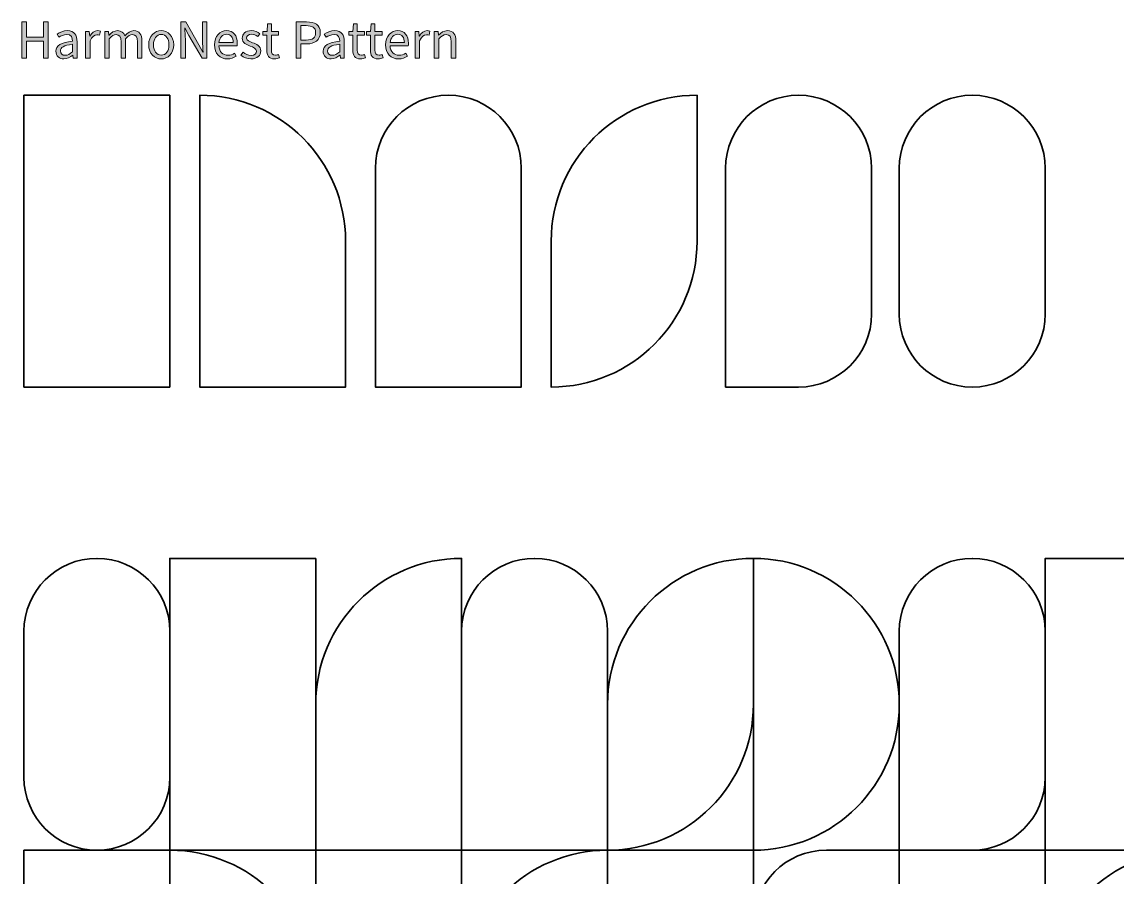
# Model space of a CAD drawing. Header units: millimetres. Extents: x 871 to 1039, y -658 to -397.
# Drawn here: x 871.3 to 955, y -462.2 to -396.9 of the extents above; entities that cross this region are included whole.
import ezdxf

# ---------------------------------------------------------------- set-up
doc = ezdxf.new("R2010")
doc.units = ezdxf.units.MM
doc.header["$MEASUREMENT"] = 0
doc.layers.add('Layer 1', color=7, linetype='Continuous')

# ---------------------------------------------------------------- blocks, each defined once
blk = doc.blocks.new('block 8')
at = {"layer": 'Layer 1', "true_color": 0xffffff}
h = blk.add_hatch(color=7, dxfattribs=at)
h.dxf.hatch_style = 2
h.paths.add_polyline_path([(871.325, -396.925), (871.679, -396.925), (871.679, -398.088), (872.97, -398.088), (872.97, -396.925), (873.323, -396.925), (873.323, -399.702), (872.97, -399.702), (872.97, -398.396), (871.679, -398.396), (871.679, -399.702), (871.325, -399.702)])
h = blk.add_hatch(color=7, dxfattribs=at)
h.dxf.hatch_style = 2
edge = h.paths.add_edge_path()
edge.add_spline(control_points=[(883.475, -396.925), (883.475, -396.925), (883.84, -396.925), (883.84, -396.925), (883.84, -396.925), (884.845, -398.671), (884.845, -398.671), (884.845, -398.671), (885.145, -399.246), (885.145, -399.246), (885.145, -399.246), (885.161, -399.246), (885.161, -399.246), (885.144, -398.965), (885.116, -398.652), (885.116, -398.362), (885.116, -398.362), (885.116, -396.925), (885.116, -396.925), (885.116, -396.925), (885.452, -396.925), (885.452, -396.925), (885.452, -396.925), (885.452, -399.702), (885.452, -399.702), (885.452, -399.702), (885.087, -399.702), (885.087, -399.702), (885.087, -399.702), (884.082, -397.954), (884.082, -397.954), (884.082, -397.954), (883.782, -397.381), (883.782, -397.381), (883.782, -397.381), (883.765, -397.381), (883.765, -397.381), (883.783, -397.662), (883.81, -397.958), (883.81, -398.249), (883.81, -398.249), (883.81, -399.702), (883.81, -399.702), (883.81, -399.702), (883.475, -399.702), (883.475, -399.702), (883.475, -399.702), (883.475, -396.925), (883.475, -396.925)], knot_values=[0, 0, 0, 0, 1, 1, 1, 2, 2, 2, 3, 3, 3, 4, 4, 4, 5, 5, 5, 6, 6, 6, 7, 7, 7, 8, 8, 8, 9, 9, 9, 10, 10, 10, 11, 11, 11, 12, 12, 12, 13, 13, 13, 14, 14, 14, 15, 15, 15, 16, 16, 16, 16], degree=3, periodic=1)
h = blk.add_hatch(color=7, dxfattribs=at)
h.dxf.hatch_style = 2
edge = h.paths.add_edge_path()
edge.add_spline(control_points=[(890.031, -399.066), (890.031, -399.066), (890.031, -397.929), (890.031, -397.929), (890.031, -397.929), (889.725, -397.929), (889.725, -397.929), (889.725, -397.929), (889.725, -397.665), (889.725, -397.665), (889.725, -397.665), (890.047, -397.645), (890.047, -397.645), (890.047, -397.645), (890.088, -397.068), (890.088, -397.068), (890.088, -397.068), (890.379, -397.068), (890.379, -397.068), (890.379, -397.068), (890.379, -397.645), (890.379, -397.645), (890.379, -397.645), (890.936, -397.645), (890.936, -397.645), (890.936, -397.645), (890.936, -397.929), (890.936, -397.929), (890.936, -397.929), (890.379, -397.929), (890.379, -397.929), (890.379, -397.929), (890.379, -399.072), (890.379, -399.072), (890.379, -399.323), (890.46, -399.469), (890.697, -399.469), (890.77, -399.469), (890.864, -399.441), (890.931, -399.414), (890.931, -399.414), (890.998, -399.676), (890.998, -399.676), (890.883, -399.715), (890.745, -399.752), (890.617, -399.752), (890.179, -399.752), (890.031, -399.475), (890.031, -399.066)], knot_values=[0, 0, 0, 0, 1, 1, 1, 2, 2, 2, 3, 3, 3, 4, 4, 4, 5, 5, 5, 6, 6, 6, 7, 7, 7, 8, 8, 8, 9, 9, 9, 10, 10, 10, 11, 11, 11, 12, 12, 12, 13, 13, 13, 14, 14, 14, 15, 15, 15, 16, 16, 16, 16], degree=3, periodic=1)
h = blk.add_hatch(color=7, dxfattribs=at)
h.dxf.hatch_style = 2
edge = h.paths.add_edge_path()
edge.add_spline(control_points=[(892.28, -396.925), (892.28, -396.925), (893.073, -396.925), (893.073, -396.925), (893.695, -396.925), (894.115, -397.134), (894.115, -397.742), (894.115, -398.327), (893.697, -398.6), (893.09, -398.6), (893.09, -398.6), (892.634, -398.6), (892.634, -398.6), (892.634, -398.6), (892.634, -399.702), (892.634, -399.702), (892.634, -399.702), (892.28, -399.702), (892.28, -399.702), (892.28, -399.702), (892.28, -396.925), (892.28, -396.925)], knot_values=[0, 0, 0, 0, 1, 1, 1, 2, 2, 2, 3, 3, 3, 4, 4, 4, 5, 5, 5, 6, 6, 6, 7, 7, 7, 7], degree=3, periodic=1)
edge = h.paths.add_edge_path()
edge.add_spline(control_points=[(893.046, -398.314), (893.531, -398.314), (893.763, -398.138), (893.763, -397.742), (893.763, -397.342), (893.517, -397.212), (893.029, -397.212), (893.029, -397.212), (892.634, -397.212), (892.634, -397.212), (892.634, -397.212), (892.634, -398.314), (892.634, -398.314), (892.634, -398.314), (893.046, -398.314), (893.046, -398.314)], knot_values=[0, 0, 0, 0, 1, 1, 1, 2, 2, 2, 3, 3, 3, 4, 4, 4, 5, 5, 5, 5], degree=3, periodic=1)
h = blk.add_hatch(color=7, dxfattribs=at)
h.dxf.hatch_style = 2
edge = h.paths.add_edge_path()
edge.add_spline(control_points=[(896.597, -399.066), (896.597, -399.066), (896.597, -397.929), (896.597, -397.929), (896.597, -397.929), (896.291, -397.929), (896.291, -397.929), (896.291, -397.929), (896.291, -397.665), (896.291, -397.665), (896.291, -397.665), (896.612, -397.645), (896.612, -397.645), (896.612, -397.645), (896.654, -397.068), (896.654, -397.068), (896.654, -397.068), (896.945, -397.068), (896.945, -397.068), (896.945, -397.068), (896.945, -397.645), (896.945, -397.645), (896.945, -397.645), (897.502, -397.645), (897.502, -397.645), (897.502, -397.645), (897.502, -397.929), (897.502, -397.929), (897.502, -397.929), (896.945, -397.929), (896.945, -397.929), (896.945, -397.929), (896.945, -399.072), (896.945, -399.072), (896.945, -399.323), (897.026, -399.469), (897.263, -399.469), (897.336, -399.469), (897.43, -399.441), (897.497, -399.414), (897.497, -399.414), (897.565, -399.676), (897.565, -399.676), (897.449, -399.715), (897.311, -399.752), (897.183, -399.752), (896.745, -399.752), (896.597, -399.475), (896.597, -399.066)], knot_values=[0, 0, 0, 0, 1, 1, 1, 2, 2, 2, 3, 3, 3, 4, 4, 4, 5, 5, 5, 6, 6, 6, 7, 7, 7, 8, 8, 8, 9, 9, 9, 10, 10, 10, 11, 11, 11, 12, 12, 12, 13, 13, 13, 14, 14, 14, 15, 15, 15, 16, 16, 16, 16], degree=3, periodic=1)
h = blk.add_hatch(color=7, dxfattribs=at)
h.dxf.hatch_style = 2
edge = h.paths.add_edge_path()
edge.add_spline(control_points=[(897.943, -399.066), (897.943, -399.066), (897.943, -397.929), (897.943, -397.929), (897.943, -397.929), (897.637, -397.929), (897.637, -397.929), (897.637, -397.929), (897.637, -397.665), (897.637, -397.665), (897.637, -397.665), (897.959, -397.645), (897.959, -397.645), (897.959, -397.645), (898.001, -397.068), (898.001, -397.068), (898.001, -397.068), (898.291, -397.068), (898.291, -397.068), (898.291, -397.068), (898.291, -397.645), (898.291, -397.645), (898.291, -397.645), (898.848, -397.645), (898.848, -397.645), (898.848, -397.645), (898.848, -397.929), (898.848, -397.929), (898.848, -397.929), (898.291, -397.929), (898.291, -397.929), (898.291, -397.929), (898.291, -399.072), (898.291, -399.072), (898.291, -399.323), (898.372, -399.469), (898.609, -399.469), (898.682, -399.469), (898.777, -399.441), (898.844, -399.414), (898.844, -399.414), (898.911, -399.676), (898.911, -399.676), (898.795, -399.715), (898.658, -399.752), (898.529, -399.752), (898.091, -399.752), (897.943, -399.475), (897.943, -399.066)], knot_values=[0, 0, 0, 0, 1, 1, 1, 2, 2, 2, 3, 3, 3, 4, 4, 4, 5, 5, 5, 6, 6, 6, 7, 7, 7, 8, 8, 8, 9, 9, 9, 10, 10, 10, 11, 11, 11, 12, 12, 12, 13, 13, 13, 14, 14, 14, 15, 15, 15, 16, 16, 16, 16], degree=3, periodic=1)
h = blk.add_hatch(color=7, dxfattribs=at)
h.dxf.hatch_style = 2
edge = h.paths.add_edge_path()
edge.add_spline(control_points=[(873.925, -399.168), (873.925, -398.72), (874.312, -398.496), (875.189, -398.4), (875.188, -398.136), (875.1, -397.881), (874.764, -397.881), (874.526, -397.881), (874.312, -397.994), (874.151, -398.101), (874.151, -398.101), (874.015, -397.863), (874.015, -397.863), (874.204, -397.739), (874.492, -397.594), (874.822, -397.594), (875.324, -397.594), (875.537, -397.928), (875.537, -398.44), (875.537, -398.44), (875.537, -399.702), (875.537, -399.702), (875.537, -399.702), (875.249, -399.702), (875.249, -399.702), (875.249, -399.702), (875.22, -399.456), (875.22, -399.456), (875.22, -399.456), (875.208, -399.456), (875.208, -399.456), (875.012, -399.619), (874.783, -399.752), (874.528, -399.752), (874.184, -399.752), (873.925, -399.539), (873.925, -399.168)], knot_values=[0, 0, 0, 0, 1, 1, 1, 2, 2, 2, 3, 3, 3, 4, 4, 4, 5, 5, 5, 6, 6, 6, 7, 7, 7, 8, 8, 8, 9, 9, 9, 10, 10, 10, 11, 11, 11, 12, 12, 12, 12], degree=3, periodic=1)
edge = h.paths.add_edge_path()
edge.add_spline(control_points=[(875.189, -399.2), (875.189, -399.2), (875.189, -398.629), (875.189, -398.629), (874.499, -398.712), (874.266, -398.88), (874.266, -399.143), (874.266, -399.377), (874.425, -399.472), (874.627, -399.472), (874.825, -399.472), (874.989, -399.375), (875.189, -399.2)], knot_values=[0, 0, 0, 0, 1, 1, 1, 2, 2, 2, 3, 3, 3, 4, 4, 4, 4], degree=3, periodic=1)
h = blk.add_hatch(color=7, dxfattribs=at)
h.dxf.hatch_style = 2
edge = h.paths.add_edge_path()
edge.add_spline(control_points=[(876.187, -397.645), (876.187, -397.645), (876.474, -397.645), (876.474, -397.645), (876.474, -397.645), (876.503, -398.019), (876.503, -398.019), (876.503, -398.019), (876.515, -398.019), (876.515, -398.019), (876.658, -397.759), (876.868, -397.594), (877.1, -397.594), (877.191, -397.594), (877.255, -397.606), (877.319, -397.637), (877.319, -397.637), (877.254, -397.942), (877.254, -397.942), (877.183, -397.92), (877.137, -397.908), (877.055, -397.908), (876.881, -397.908), (876.673, -398.033), (876.535, -398.381), (876.535, -398.381), (876.535, -399.702), (876.535, -399.702), (876.535, -399.702), (876.187, -399.702), (876.187, -399.702), (876.187, -399.702), (876.187, -397.645), (876.187, -397.645)], knot_values=[0, 0, 0, 0, 1, 1, 1, 2, 2, 2, 3, 3, 3, 4, 4, 4, 5, 5, 5, 6, 6, 6, 7, 7, 7, 8, 8, 8, 9, 9, 9, 10, 10, 10, 11, 11, 11, 11], degree=3, periodic=1)
h = blk.add_hatch(color=7, dxfattribs=at)
h.dxf.hatch_style = 2
edge = h.paths.add_edge_path()
edge.add_spline(control_points=[(877.655, -397.645), (877.655, -397.645), (877.943, -397.645), (877.943, -397.645), (877.943, -397.645), (877.972, -397.943), (877.972, -397.943), (877.972, -397.943), (877.984, -397.943), (877.984, -397.943), (878.164, -397.749), (878.379, -397.594), (878.624, -397.594), (878.938, -397.594), (879.107, -397.745), (879.191, -397.986), (879.405, -397.755), (879.62, -397.594), (879.87, -397.594), (880.293, -397.594), (880.496, -397.874), (880.496, -398.398), (880.496, -398.398), (880.496, -399.702), (880.496, -399.702), (880.496, -399.702), (880.147, -399.702), (880.147, -399.702), (880.147, -399.702), (880.147, -398.444), (880.147, -398.444), (880.147, -398.06), (880.027, -397.896), (879.765, -397.896), (879.606, -397.896), (879.44, -398.001), (879.249, -398.212), (879.249, -398.212), (879.249, -399.702), (879.249, -399.702), (879.249, -399.702), (878.901, -399.702), (878.901, -399.702), (878.901, -399.702), (878.901, -398.444), (878.901, -398.444), (878.901, -398.06), (878.78, -397.896), (878.519, -397.896), (878.365, -397.896), (878.193, -398.001), (878.003, -398.212), (878.003, -398.212), (878.003, -399.702), (878.003, -399.702), (878.003, -399.702), (877.655, -399.702), (877.655, -399.702), (877.655, -399.702), (877.655, -397.645), (877.655, -397.645)], knot_values=[0, 0, 0, 0, 1, 1, 1, 2, 2, 2, 3, 3, 3, 4, 4, 4, 5, 5, 5, 6, 6, 6, 7, 7, 7, 8, 8, 8, 9, 9, 9, 10, 10, 10, 11, 11, 11, 12, 12, 12, 13, 13, 13, 14, 14, 14, 15, 15, 15, 16, 16, 16, 17, 17, 17, 18, 18, 18, 19, 19, 19, 20, 20, 20, 20], degree=3, periodic=1)
h = blk.add_hatch(color=7, dxfattribs=at)
h.dxf.hatch_style = 2
edge = h.paths.add_edge_path()
edge.add_spline(control_points=[(881.012, -398.676), (881.012, -397.99), (881.461, -397.594), (881.965, -397.594), (882.469, -397.594), (882.918, -397.99), (882.918, -398.676), (882.918, -399.357), (882.469, -399.752), (881.965, -399.752), (881.461, -399.752), (881.012, -399.357), (881.012, -398.676)], knot_values=[0, 0, 0, 0, 1, 1, 1, 2, 2, 2, 3, 3, 3, 4, 4, 4, 4], degree=3, periodic=1)
edge = h.paths.add_edge_path()
edge.add_spline(control_points=[(882.558, -398.676), (882.558, -398.205), (882.319, -397.884), (881.965, -397.884), (881.611, -397.884), (881.372, -398.205), (881.372, -398.676), (881.372, -399.147), (881.611, -399.463), (881.965, -399.463), (882.319, -399.463), (882.558, -399.147), (882.558, -398.676)], knot_values=[0, 0, 0, 0, 1, 1, 1, 2, 2, 2, 3, 3, 3, 4, 4, 4, 4], degree=3, periodic=1)
h = blk.add_hatch(color=7, dxfattribs=at)
h.dxf.hatch_style = 2
edge = h.paths.add_edge_path()
edge.add_spline(control_points=[(886.029, -398.676), (886.029, -398.007), (886.48, -397.594), (886.953, -397.594), (887.478, -397.594), (887.774, -397.971), (887.774, -398.559), (887.774, -398.633), (887.767, -398.706), (887.757, -398.757), (887.757, -398.757), (886.372, -398.757), (886.372, -398.757), (886.397, -399.193), (886.664, -399.475), (887.056, -399.475), (887.253, -399.475), (887.415, -399.412), (887.568, -399.311), (887.568, -399.311), (887.692, -399.539), (887.692, -399.539), (887.512, -399.657), (887.293, -399.752), (887.013, -399.752), (886.465, -399.752), (886.029, -399.352), (886.029, -398.676)], knot_values=[0, 0, 0, 0, 1, 1, 1, 2, 2, 2, 3, 3, 3, 4, 4, 4, 5, 5, 5, 6, 6, 6, 7, 7, 7, 8, 8, 8, 9, 9, 9, 9], degree=3, periodic=1)
edge = h.paths.add_edge_path()
edge.add_spline(control_points=[(887.466, -398.508), (887.466, -398.096), (887.281, -397.872), (886.959, -397.872), (886.67, -397.872), (886.412, -398.104), (886.369, -398.508), (886.369, -398.508), (887.466, -398.508), (887.466, -398.508)], knot_values=[0, 0, 0, 0, 1, 1, 1, 2, 2, 2, 3, 3, 3, 3], degree=3, periodic=1)
h = blk.add_hatch(color=7, dxfattribs=at)
h.dxf.hatch_style = 2
edge = h.paths.add_edge_path()
edge.add_spline(control_points=[(888.053, -399.467), (888.053, -399.467), (888.225, -399.238), (888.225, -399.238), (888.403, -399.382), (888.585, -399.482), (888.832, -399.482), (889.102, -399.482), (889.236, -399.338), (889.236, -399.162), (889.236, -398.95), (888.993, -398.857), (888.765, -398.772), (888.477, -398.667), (888.152, -398.525), (888.152, -398.178), (888.152, -397.849), (888.416, -397.594), (888.862, -397.594), (889.117, -397.594), (889.341, -397.699), (889.501, -397.826), (889.501, -397.826), (889.335, -398.048), (889.335, -398.048), (889.193, -397.944), (889.048, -397.865), (888.865, -397.865), (888.606, -397.865), (888.487, -398.003), (888.487, -398.16), (888.487, -398.356), (888.71, -398.43), (888.943, -398.517), (889.24, -398.629), (889.571, -398.749), (889.571, -399.141), (889.571, -399.475), (889.306, -399.752), (888.82, -399.752), (888.528, -399.752), (888.246, -399.629), (888.053, -399.467)], knot_values=[0, 0, 0, 0, 1, 1, 1, 2, 2, 2, 3, 3, 3, 4, 4, 4, 5, 5, 5, 6, 6, 6, 7, 7, 7, 8, 8, 8, 9, 9, 9, 10, 10, 10, 11, 11, 11, 12, 12, 12, 13, 13, 13, 14, 14, 14, 14], degree=3, periodic=1)
h = blk.add_hatch(color=7, dxfattribs=at)
h.dxf.hatch_style = 2
edge = h.paths.add_edge_path()
edge.add_spline(control_points=[(894.334, -399.168), (894.334, -398.72), (894.721, -398.496), (895.597, -398.4), (895.596, -398.136), (895.508, -397.881), (895.173, -397.881), (894.935, -397.881), (894.721, -397.994), (894.559, -398.101), (894.559, -398.101), (894.423, -397.863), (894.423, -397.863), (894.612, -397.739), (894.901, -397.594), (895.231, -397.594), (895.733, -397.594), (895.945, -397.928), (895.945, -398.44), (895.945, -398.44), (895.945, -399.702), (895.945, -399.702), (895.945, -399.702), (895.658, -399.702), (895.658, -399.702), (895.658, -399.702), (895.628, -399.456), (895.628, -399.456), (895.628, -399.456), (895.617, -399.456), (895.617, -399.456), (895.421, -399.619), (895.192, -399.752), (894.937, -399.752), (894.592, -399.752), (894.334, -399.539), (894.334, -399.168)], knot_values=[0, 0, 0, 0, 1, 1, 1, 2, 2, 2, 3, 3, 3, 4, 4, 4, 5, 5, 5, 6, 6, 6, 7, 7, 7, 8, 8, 8, 9, 9, 9, 10, 10, 10, 11, 11, 11, 12, 12, 12, 12], degree=3, periodic=1)
edge = h.paths.add_edge_path()
edge.add_spline(control_points=[(895.597, -399.2), (895.597, -399.2), (895.597, -398.629), (895.597, -398.629), (894.908, -398.712), (894.675, -398.88), (894.675, -399.143), (894.675, -399.377), (894.834, -399.472), (895.035, -399.472), (895.234, -399.472), (895.398, -399.375), (895.597, -399.2)], knot_values=[0, 0, 0, 0, 1, 1, 1, 2, 2, 2, 3, 3, 3, 4, 4, 4, 4], degree=3, periodic=1)
h = blk.add_hatch(color=7, dxfattribs=at)
h.dxf.hatch_style = 2
edge = h.paths.add_edge_path()
edge.add_spline(control_points=[(899.101, -398.676), (899.101, -398.007), (899.552, -397.594), (900.025, -397.594), (900.55, -397.594), (900.846, -397.971), (900.846, -398.559), (900.846, -398.633), (900.84, -398.706), (900.83, -398.757), (900.83, -398.757), (899.445, -398.757), (899.445, -398.757), (899.47, -399.193), (899.736, -399.475), (900.128, -399.475), (900.325, -399.475), (900.488, -399.412), (900.64, -399.311), (900.64, -399.311), (900.765, -399.539), (900.765, -399.539), (900.584, -399.657), (900.365, -399.752), (900.086, -399.752), (899.537, -399.752), (899.101, -399.352), (899.101, -398.676)], knot_values=[0, 0, 0, 0, 1, 1, 1, 2, 2, 2, 3, 3, 3, 4, 4, 4, 5, 5, 5, 6, 6, 6, 7, 7, 7, 8, 8, 8, 9, 9, 9, 9], degree=3, periodic=1)
edge = h.paths.add_edge_path()
edge.add_spline(control_points=[(900.539, -398.508), (900.539, -398.096), (900.353, -397.872), (900.032, -397.872), (899.742, -397.872), (899.484, -398.104), (899.442, -398.508), (899.442, -398.508), (900.539, -398.508), (900.539, -398.508)], knot_values=[0, 0, 0, 0, 1, 1, 1, 2, 2, 2, 3, 3, 3, 3], degree=3, periodic=1)
h = blk.add_hatch(color=7, dxfattribs=at)
h.dxf.hatch_style = 2
edge = h.paths.add_edge_path()
edge.add_spline(control_points=[(901.353, -397.645), (901.353, -397.645), (901.641, -397.645), (901.641, -397.645), (901.641, -397.645), (901.67, -398.019), (901.67, -398.019), (901.67, -398.019), (901.682, -398.019), (901.682, -398.019), (901.825, -397.759), (902.035, -397.594), (902.267, -397.594), (902.358, -397.594), (902.422, -397.606), (902.486, -397.637), (902.486, -397.637), (902.421, -397.942), (902.421, -397.942), (902.35, -397.92), (902.304, -397.908), (902.222, -397.908), (902.048, -397.908), (901.841, -398.033), (901.701, -398.381), (901.701, -398.381), (901.701, -399.702), (901.701, -399.702), (901.701, -399.702), (901.353, -399.702), (901.353, -399.702), (901.353, -399.702), (901.353, -397.645), (901.353, -397.645)], knot_values=[0, 0, 0, 0, 1, 1, 1, 2, 2, 2, 3, 3, 3, 4, 4, 4, 5, 5, 5, 6, 6, 6, 7, 7, 7, 8, 8, 8, 9, 9, 9, 10, 10, 10, 11, 11, 11, 11], degree=3, periodic=1)
h = blk.add_hatch(color=7, dxfattribs=at)
h.dxf.hatch_style = 2
edge = h.paths.add_edge_path()
edge.add_spline(control_points=[(902.822, -397.645), (902.822, -397.645), (903.11, -397.645), (903.11, -397.645), (903.11, -397.645), (903.139, -397.942), (903.139, -397.942), (903.139, -397.942), (903.151, -397.942), (903.151, -397.942), (903.347, -397.749), (903.558, -397.594), (903.84, -397.594), (904.274, -397.594), (904.468, -397.874), (904.468, -398.398), (904.468, -398.398), (904.468, -399.702), (904.468, -399.702), (904.468, -399.702), (904.121, -399.702), (904.121, -399.702), (904.121, -399.702), (904.121, -398.444), (904.121, -398.444), (904.121, -398.06), (904.005, -397.896), (903.733, -397.896), (903.522, -397.896), (903.376, -398.004), (903.17, -398.212), (903.17, -398.212), (903.17, -399.702), (903.17, -399.702), (903.17, -399.702), (902.822, -399.702), (902.822, -399.702), (902.822, -399.702), (902.822, -397.645), (902.822, -397.645)], knot_values=[0, 0, 0, 0, 1, 1, 1, 2, 2, 2, 3, 3, 3, 4, 4, 4, 5, 5, 5, 6, 6, 6, 7, 7, 7, 8, 8, 8, 9, 9, 9, 10, 10, 10, 11, 11, 11, 12, 12, 12, 13, 13, 13, 13], degree=3, periodic=1)
at = {"layer": 'Layer 1', "lineweight": 0}
blk.add_lwpolyline([(871.325, -396.925), (871.679, -396.925), (871.679, -398.088), (872.97, -398.088), (872.97, -396.925), (873.323, -396.925), (873.323, -399.702), (872.97, -399.702), (872.97, -398.396), (871.679, -398.396), (871.679, -399.702), (871.325, -399.702), (871.325, -396.925)], dxfattribs=at)
for points, knots in [([(883.475, -396.925), (883.475, -396.925), (883.84, -396.925), (883.84, -396.925), (883.84, -396.925), (884.845, -398.671), (884.845, -398.671), (884.845, -398.671), (885.145, -399.246), (885.145, -399.246), (885.145, -399.246), (885.161, -399.246), (885.161, -399.246), (885.144, -398.965), (885.116, -398.652), (885.116, -398.362), (885.116, -398.362), (885.116, -396.925), (885.116, -396.925), (885.116, -396.925), (885.452, -396.925), (885.452, -396.925), (885.452, -396.925), (885.452, -399.702), (885.452, -399.702), (885.452, -399.702), (885.087, -399.702), (885.087, -399.702), (885.087, -399.702), (884.082, -397.954), (884.082, -397.954), (884.082, -397.954), (883.782, -397.381), (883.782, -397.381), (883.782, -397.381), (883.765, -397.381), (883.765, -397.381), (883.783, -397.662), (883.81, -397.958), (883.81, -398.249), (883.81, -398.249), (883.81, -399.702), (883.81, -399.702), (883.81, -399.702), (883.475, -399.702), (883.475, -399.702), (883.475, -399.702), (883.475, -396.925), (883.475, -396.925)], [0, 0, 0, 0, 1, 1, 1, 2, 2, 2, 3, 3, 3, 4, 4, 4, 5, 5, 5, 6, 6, 6, 7, 7, 7, 8, 8, 8, 9, 9, 9, 10, 10, 10, 11, 11, 11, 12, 12, 12, 13, 13, 13, 14, 14, 14, 15, 15, 15, 16, 16, 16, 16]), ([(890.031, -399.066), (890.031, -399.066), (890.031, -397.929), (890.031, -397.929), (890.031, -397.929), (889.725, -397.929), (889.725, -397.929), (889.725, -397.929), (889.725, -397.665), (889.725, -397.665), (889.725, -397.665), (890.047, -397.645), (890.047, -397.645), (890.047, -397.645), (890.088, -397.068), (890.088, -397.068), (890.088, -397.068), (890.379, -397.068), (890.379, -397.068), (890.379, -397.068), (890.379, -397.645), (890.379, -397.645), (890.379, -397.645), (890.936, -397.645), (890.936, -397.645), (890.936, -397.645), (890.936, -397.929), (890.936, -397.929), (890.936, -397.929), (890.379, -397.929), (890.379, -397.929), (890.379, -397.929), (890.379, -399.072), (890.379, -399.072), (890.379, -399.323), (890.46, -399.469), (890.697, -399.469), (890.77, -399.469), (890.864, -399.441), (890.931, -399.414), (890.931, -399.414), (890.998, -399.676), (890.998, -399.676), (890.883, -399.715), (890.745, -399.752), (890.617, -399.752), (890.179, -399.752), (890.031, -399.475), (890.031, -399.066)], [0, 0, 0, 0, 1, 1, 1, 2, 2, 2, 3, 3, 3, 4, 4, 4, 5, 5, 5, 6, 6, 6, 7, 7, 7, 8, 8, 8, 9, 9, 9, 10, 10, 10, 11, 11, 11, 12, 12, 12, 13, 13, 13, 14, 14, 14, 15, 15, 15, 16, 16, 16, 16]), ([(892.28, -396.925), (892.28, -396.925), (893.073, -396.925), (893.073, -396.925), (893.695, -396.925), (894.115, -397.134), (894.115, -397.742), (894.115, -398.327), (893.697, -398.6), (893.09, -398.6), (893.09, -398.6), (892.634, -398.6), (892.634, -398.6), (892.634, -398.6), (892.634, -399.702), (892.634, -399.702), (892.634, -399.702), (892.28, -399.702), (892.28, -399.702), (892.28, -399.702), (892.28, -396.925), (892.28, -396.925)], [0, 0, 0, 0, 1, 1, 1, 2, 2, 2, 3, 3, 3, 4, 4, 4, 5, 5, 5, 6, 6, 6, 7, 7, 7, 7]), ([(893.046, -398.314), (893.531, -398.314), (893.763, -398.138), (893.763, -397.742), (893.763, -397.342), (893.517, -397.212), (893.029, -397.212), (893.029, -397.212), (892.634, -397.212), (892.634, -397.212), (892.634, -397.212), (892.634, -398.314), (892.634, -398.314), (892.634, -398.314), (893.046, -398.314), (893.046, -398.314)], [0, 0, 0, 0, 1, 1, 1, 2, 2, 2, 3, 3, 3, 4, 4, 4, 5, 5, 5, 5]), ([(896.597, -399.066), (896.597, -399.066), (896.597, -397.929), (896.597, -397.929), (896.597, -397.929), (896.291, -397.929), (896.291, -397.929), (896.291, -397.929), (896.291, -397.665), (896.291, -397.665), (896.291, -397.665), (896.612, -397.645), (896.612, -397.645), (896.612, -397.645), (896.654, -397.068), (896.654, -397.068), (896.654, -397.068), (896.945, -397.068), (896.945, -397.068), (896.945, -397.068), (896.945, -397.645), (896.945, -397.645), (896.945, -397.645), (897.502, -397.645), (897.502, -397.645), (897.502, -397.645), (897.502, -397.929), (897.502, -397.929), (897.502, -397.929), (896.945, -397.929), (896.945, -397.929), (896.945, -397.929), (896.945, -399.072), (896.945, -399.072), (896.945, -399.323), (897.026, -399.469), (897.263, -399.469), (897.336, -399.469), (897.43, -399.441), (897.497, -399.414), (897.497, -399.414), (897.565, -399.676), (897.565, -399.676), (897.449, -399.715), (897.311, -399.752), (897.183, -399.752), (896.745, -399.752), (896.597, -399.475), (896.597, -399.066)], [0, 0, 0, 0, 1, 1, 1, 2, 2, 2, 3, 3, 3, 4, 4, 4, 5, 5, 5, 6, 6, 6, 7, 7, 7, 8, 8, 8, 9, 9, 9, 10, 10, 10, 11, 11, 11, 12, 12, 12, 13, 13, 13, 14, 14, 14, 15, 15, 15, 16, 16, 16, 16]), ([(897.943, -399.066), (897.943, -399.066), (897.943, -397.929), (897.943, -397.929), (897.943, -397.929), (897.637, -397.929), (897.637, -397.929), (897.637, -397.929), (897.637, -397.665), (897.637, -397.665), (897.637, -397.665), (897.959, -397.645), (897.959, -397.645), (897.959, -397.645), (898.001, -397.068), (898.001, -397.068), (898.001, -397.068), (898.291, -397.068), (898.291, -397.068), (898.291, -397.068), (898.291, -397.645), (898.291, -397.645), (898.291, -397.645), (898.848, -397.645), (898.848, -397.645), (898.848, -397.645), (898.848, -397.929), (898.848, -397.929), (898.848, -397.929), (898.291, -397.929), (898.291, -397.929), (898.291, -397.929), (898.291, -399.072), (898.291, -399.072), (898.291, -399.323), (898.372, -399.469), (898.609, -399.469), (898.682, -399.469), (898.777, -399.441), (898.844, -399.414), (898.844, -399.414), (898.911, -399.676), (898.911, -399.676), (898.795, -399.715), (898.658, -399.752), (898.529, -399.752), (898.091, -399.752), (897.943, -399.475), (897.943, -399.066)], [0, 0, 0, 0, 1, 1, 1, 2, 2, 2, 3, 3, 3, 4, 4, 4, 5, 5, 5, 6, 6, 6, 7, 7, 7, 8, 8, 8, 9, 9, 9, 10, 10, 10, 11, 11, 11, 12, 12, 12, 13, 13, 13, 14, 14, 14, 15, 15, 15, 16, 16, 16, 16]), ([(873.925, -399.168), (873.925, -398.72), (874.312, -398.496), (875.189, -398.4), (875.188, -398.136), (875.1, -397.881), (874.764, -397.881), (874.526, -397.881), (874.312, -397.994), (874.151, -398.101), (874.151, -398.101), (874.015, -397.863), (874.015, -397.863), (874.204, -397.739), (874.492, -397.594), (874.822, -397.594), (875.324, -397.594), (875.537, -397.928), (875.537, -398.44), (875.537, -398.44), (875.537, -399.702), (875.537, -399.702), (875.537, -399.702), (875.249, -399.702), (875.249, -399.702), (875.249, -399.702), (875.22, -399.456), (875.22, -399.456), (875.22, -399.456), (875.208, -399.456), (875.208, -399.456), (875.012, -399.619), (874.783, -399.752), (874.528, -399.752), (874.184, -399.752), (873.925, -399.539), (873.925, -399.168)], [0, 0, 0, 0, 1, 1, 1, 2, 2, 2, 3, 3, 3, 4, 4, 4, 5, 5, 5, 6, 6, 6, 7, 7, 7, 8, 8, 8, 9, 9, 9, 10, 10, 10, 11, 11, 11, 12, 12, 12, 12]), ([(876.187, -397.645), (876.187, -397.645), (876.474, -397.645), (876.474, -397.645), (876.474, -397.645), (876.503, -398.019), (876.503, -398.019), (876.503, -398.019), (876.515, -398.019), (876.515, -398.019), (876.658, -397.759), (876.868, -397.594), (877.1, -397.594), (877.191, -397.594), (877.255, -397.606), (877.319, -397.637), (877.319, -397.637), (877.254, -397.942), (877.254, -397.942), (877.183, -397.92), (877.137, -397.908), (877.055, -397.908), (876.881, -397.908), (876.673, -398.033), (876.535, -398.381), (876.535, -398.381), (876.535, -399.702), (876.535, -399.702), (876.535, -399.702), (876.187, -399.702), (876.187, -399.702), (876.187, -399.702), (876.187, -397.645), (876.187, -397.645)], [0, 0, 0, 0, 1, 1, 1, 2, 2, 2, 3, 3, 3, 4, 4, 4, 5, 5, 5, 6, 6, 6, 7, 7, 7, 8, 8, 8, 9, 9, 9, 10, 10, 10, 11, 11, 11, 11]), ([(877.655, -397.645), (877.655, -397.645), (877.943, -397.645), (877.943, -397.645), (877.943, -397.645), (877.972, -397.943), (877.972, -397.943), (877.972, -397.943), (877.984, -397.943), (877.984, -397.943), (878.164, -397.749), (878.379, -397.594), (878.624, -397.594), (878.938, -397.594), (879.107, -397.745), (879.191, -397.986), (879.405, -397.755), (879.62, -397.594), (879.87, -397.594), (880.293, -397.594), (880.496, -397.874), (880.496, -398.398), (880.496, -398.398), (880.496, -399.702), (880.496, -399.702), (880.496, -399.702), (880.147, -399.702), (880.147, -399.702), (880.147, -399.702), (880.147, -398.444), (880.147, -398.444), (880.147, -398.06), (880.027, -397.896), (879.765, -397.896), (879.606, -397.896), (879.44, -398.001), (879.249, -398.212), (879.249, -398.212), (879.249, -399.702), (879.249, -399.702), (879.249, -399.702), (878.901, -399.702), (878.901, -399.702), (878.901, -399.702), (878.901, -398.444), (878.901, -398.444), (878.901, -398.06), (878.78, -397.896), (878.519, -397.896), (878.365, -397.896), (878.193, -398.001), (878.003, -398.212), (878.003, -398.212), (878.003, -399.702), (878.003, -399.702), (878.003, -399.702), (877.655, -399.702), (877.655, -399.702), (877.655, -399.702), (877.655, -397.645), (877.655, -397.645)], [0, 0, 0, 0, 1, 1, 1, 2, 2, 2, 3, 3, 3, 4, 4, 4, 5, 5, 5, 6, 6, 6, 7, 7, 7, 8, 8, 8, 9, 9, 9, 10, 10, 10, 11, 11, 11, 12, 12, 12, 13, 13, 13, 14, 14, 14, 15, 15, 15, 16, 16, 16, 17, 17, 17, 18, 18, 18, 19, 19, 19, 20, 20, 20, 20]), ([(881.012, -398.676), (881.012, -397.99), (881.461, -397.594), (881.965, -397.594), (882.469, -397.594), (882.918, -397.99), (882.918, -398.676), (882.918, -399.357), (882.469, -399.752), (881.965, -399.752), (881.461, -399.752), (881.012, -399.357), (881.012, -398.676)], [0, 0, 0, 0, 1, 1, 1, 2, 2, 2, 3, 3, 3, 4, 4, 4, 4]), ([(882.558, -398.676), (882.558, -398.205), (882.319, -397.884), (881.965, -397.884), (881.611, -397.884), (881.372, -398.205), (881.372, -398.676), (881.372, -399.147), (881.611, -399.463), (881.965, -399.463), (882.319, -399.463), (882.558, -399.147), (882.558, -398.676)], [0, 0, 0, 0, 1, 1, 1, 2, 2, 2, 3, 3, 3, 4, 4, 4, 4]), ([(886.029, -398.676), (886.029, -398.007), (886.48, -397.594), (886.953, -397.594), (887.478, -397.594), (887.774, -397.971), (887.774, -398.559), (887.774, -398.633), (887.767, -398.706), (887.757, -398.757), (887.757, -398.757), (886.372, -398.757), (886.372, -398.757), (886.397, -399.193), (886.664, -399.475), (887.056, -399.475), (887.253, -399.475), (887.415, -399.412), (887.568, -399.311), (887.568, -399.311), (887.692, -399.539), (887.692, -399.539), (887.512, -399.657), (887.293, -399.752), (887.013, -399.752), (886.465, -399.752), (886.029, -399.352), (886.029, -398.676)], [0, 0, 0, 0, 1, 1, 1, 2, 2, 2, 3, 3, 3, 4, 4, 4, 5, 5, 5, 6, 6, 6, 7, 7, 7, 8, 8, 8, 9, 9, 9, 9]), ([(887.466, -398.508), (887.466, -398.096), (887.281, -397.872), (886.959, -397.872), (886.67, -397.872), (886.412, -398.104), (886.369, -398.508), (886.369, -398.508), (887.466, -398.508), (887.466, -398.508)], [0, 0, 0, 0, 1, 1, 1, 2, 2, 2, 3, 3, 3, 3]), ([(888.053, -399.467), (888.053, -399.467), (888.225, -399.238), (888.225, -399.238), (888.403, -399.382), (888.585, -399.482), (888.832, -399.482), (889.102, -399.482), (889.236, -399.338), (889.236, -399.162), (889.236, -398.95), (888.993, -398.857), (888.765, -398.772), (888.477, -398.667), (888.152, -398.525), (888.152, -398.178), (888.152, -397.849), (888.416, -397.594), (888.862, -397.594), (889.117, -397.594), (889.341, -397.699), (889.501, -397.826), (889.501, -397.826), (889.335, -398.048), (889.335, -398.048), (889.193, -397.944), (889.048, -397.865), (888.865, -397.865), (888.606, -397.865), (888.487, -398.003), (888.487, -398.16), (888.487, -398.356), (888.71, -398.43), (888.943, -398.517), (889.24, -398.629), (889.571, -398.749), (889.571, -399.141), (889.571, -399.475), (889.306, -399.752), (888.82, -399.752), (888.528, -399.752), (888.246, -399.629), (888.053, -399.467)], [0, 0, 0, 0, 1, 1, 1, 2, 2, 2, 3, 3, 3, 4, 4, 4, 5, 5, 5, 6, 6, 6, 7, 7, 7, 8, 8, 8, 9, 9, 9, 10, 10, 10, 11, 11, 11, 12, 12, 12, 13, 13, 13, 14, 14, 14, 14]), ([(894.334, -399.168), (894.334, -398.72), (894.721, -398.496), (895.597, -398.4), (895.596, -398.136), (895.508, -397.881), (895.173, -397.881), (894.935, -397.881), (894.721, -397.994), (894.559, -398.101), (894.559, -398.101), (894.423, -397.863), (894.423, -397.863), (894.612, -397.739), (894.901, -397.594), (895.231, -397.594), (895.733, -397.594), (895.945, -397.928), (895.945, -398.44), (895.945, -398.44), (895.945, -399.702), (895.945, -399.702), (895.945, -399.702), (895.658, -399.702), (895.658, -399.702), (895.658, -399.702), (895.628, -399.456), (895.628, -399.456), (895.628, -399.456), (895.617, -399.456), (895.617, -399.456), (895.421, -399.619), (895.192, -399.752), (894.937, -399.752), (894.592, -399.752), (894.334, -399.539), (894.334, -399.168)], [0, 0, 0, 0, 1, 1, 1, 2, 2, 2, 3, 3, 3, 4, 4, 4, 5, 5, 5, 6, 6, 6, 7, 7, 7, 8, 8, 8, 9, 9, 9, 10, 10, 10, 11, 11, 11, 12, 12, 12, 12]), ([(899.101, -398.676), (899.101, -398.007), (899.552, -397.594), (900.025, -397.594), (900.55, -397.594), (900.846, -397.971), (900.846, -398.559), (900.846, -398.633), (900.84, -398.706), (900.83, -398.757), (900.83, -398.757), (899.445, -398.757), (899.445, -398.757), (899.47, -399.193), (899.736, -399.475), (900.128, -399.475), (900.325, -399.475), (900.488, -399.412), (900.64, -399.311), (900.64, -399.311), (900.765, -399.539), (900.765, -399.539), (900.584, -399.657), (900.365, -399.752), (900.086, -399.752), (899.537, -399.752), (899.101, -399.352), (899.101, -398.676)], [0, 0, 0, 0, 1, 1, 1, 2, 2, 2, 3, 3, 3, 4, 4, 4, 5, 5, 5, 6, 6, 6, 7, 7, 7, 8, 8, 8, 9, 9, 9, 9]), ([(900.539, -398.508), (900.539, -398.096), (900.353, -397.872), (900.032, -397.872), (899.742, -397.872), (899.484, -398.104), (899.442, -398.508), (899.442, -398.508), (900.539, -398.508), (900.539, -398.508)], [0, 0, 0, 0, 1, 1, 1, 2, 2, 2, 3, 3, 3, 3]), ([(901.353, -397.645), (901.353, -397.645), (901.641, -397.645), (901.641, -397.645), (901.641, -397.645), (901.67, -398.019), (901.67, -398.019), (901.67, -398.019), (901.682, -398.019), (901.682, -398.019), (901.825, -397.759), (902.035, -397.594), (902.267, -397.594), (902.358, -397.594), (902.422, -397.606), (902.486, -397.637), (902.486, -397.637), (902.421, -397.942), (902.421, -397.942), (902.35, -397.92), (902.304, -397.908), (902.222, -397.908), (902.048, -397.908), (901.841, -398.033), (901.701, -398.381), (901.701, -398.381), (901.701, -399.702), (901.701, -399.702), (901.701, -399.702), (901.353, -399.702), (901.353, -399.702), (901.353, -399.702), (901.353, -397.645), (901.353, -397.645)], [0, 0, 0, 0, 1, 1, 1, 2, 2, 2, 3, 3, 3, 4, 4, 4, 5, 5, 5, 6, 6, 6, 7, 7, 7, 8, 8, 8, 9, 9, 9, 10, 10, 10, 11, 11, 11, 11]), ([(902.822, -397.645), (902.822, -397.645), (903.11, -397.645), (903.11, -397.645), (903.11, -397.645), (903.139, -397.942), (903.139, -397.942), (903.139, -397.942), (903.151, -397.942), (903.151, -397.942), (903.347, -397.749), (903.558, -397.594), (903.84, -397.594), (904.274, -397.594), (904.468, -397.874), (904.468, -398.398), (904.468, -398.398), (904.468, -399.702), (904.468, -399.702), (904.468, -399.702), (904.121, -399.702), (904.121, -399.702), (904.121, -399.702), (904.121, -398.444), (904.121, -398.444), (904.121, -398.06), (904.005, -397.896), (903.733, -397.896), (903.522, -397.896), (903.376, -398.004), (903.17, -398.212), (903.17, -398.212), (903.17, -399.702), (903.17, -399.702), (903.17, -399.702), (902.822, -399.702), (902.822, -399.702), (902.822, -399.702), (902.822, -397.645), (902.822, -397.645)], [0, 0, 0, 0, 1, 1, 1, 2, 2, 2, 3, 3, 3, 4, 4, 4, 5, 5, 5, 6, 6, 6, 7, 7, 7, 8, 8, 8, 9, 9, 9, 10, 10, 10, 11, 11, 11, 12, 12, 12, 13, 13, 13, 13]), ([(875.189, -399.2), (875.189, -399.2), (875.189, -398.629), (875.189, -398.629), (874.499, -398.712), (874.266, -398.88), (874.266, -399.143), (874.266, -399.377), (874.425, -399.472), (874.627, -399.472), (874.825, -399.472), (874.989, -399.375), (875.189, -399.2)], [0, 0, 0, 0, 1, 1, 1, 2, 2, 2, 3, 3, 3, 4, 4, 4, 4]), ([(895.597, -399.2), (895.597, -399.2), (895.597, -398.629), (895.597, -398.629), (894.908, -398.712), (894.675, -398.88), (894.675, -399.143), (894.675, -399.377), (894.834, -399.472), (895.035, -399.472), (895.234, -399.472), (895.398, -399.375), (895.597, -399.2)], [0, 0, 0, 0, 1, 1, 1, 2, 2, 2, 3, 3, 3, 4, 4, 4, 4])]:
    blk.add_open_spline(points, degree=3, knots=knots, dxfattribs=at)

msp = doc.modelspace()

# ---------------------------------------------------------------- linework, layer by layer
at = {"layer": 'Layer 1', "color": 250, "lineweight": 35, "true_color": 0x1d1d1b}
msp.add_lwpolyline([(882.624, -402.525), (882.624, -424.814), (871.481, -424.814), (871.481, -402.525), (882.624, -402.525)], dxfattribs=at)
at = {"layer": 'Layer 1', "color": 145, "lineweight": 35, "true_color": 0x3e7cb1}
for points in [[(893.767, -437.895), (893.767, -460.185), (882.624, -460.185), (882.624, -437.895), (893.767, -437.895)], [(960.626, -437.895), (960.626, -460.185), (949.483, -460.185), (949.483, -437.895), (960.626, -437.895)]]:
    msp.add_lwpolyline(points, dxfattribs=at)
at = {"layer": 'Layer 1', "color": 250, "lineweight": 35, "true_color": 0x1d1d1b}
for points, knots in [([(896.047, -413.668), (896.047, -413.668), (896.047, -424.814), (896.047, -424.814), (896.047, -424.814), (884.904, -424.814), (884.904, -424.814), (884.904, -424.814), (884.904, -402.525), (884.904, -402.525), (884.904, -402.525), (884.904, -402.525), (884.904, -402.525), (891.058, -402.525), (896.047, -407.514), (896.047, -413.668)], [0, 0, 0, 0, 1, 1, 1, 2, 2, 2, 3, 3, 3, 4, 4, 4, 5, 5, 5, 5]), ([(909.47, -408.096), (909.47, -408.096), (909.47, -424.814), (909.47, -424.814), (909.47, -424.814), (898.327, -424.814), (898.327, -424.814), (898.327, -424.814), (898.327, -408.096), (898.327, -408.096), (898.327, -405.019), (900.822, -402.525), (903.899, -402.525), (903.899, -402.525), (903.899, -402.525), (903.899, -402.525), (906.976, -402.525), (909.47, -405.019), (909.47, -408.096)], [0, 0, 0, 0, 1, 1, 1, 2, 2, 2, 3, 3, 3, 4, 4, 4, 5, 5, 5, 6, 6, 6, 6]), ([(922.894, -402.525), (922.894, -402.525), (922.894, -413.671), (922.894, -413.671), (922.894, -419.825), (917.905, -424.814), (911.75, -424.814), (911.75, -424.814), (911.75, -424.814), (911.75, -424.814), (911.75, -424.814), (911.75, -413.668), (911.75, -413.668), (911.75, -407.514), (916.739, -402.525), (922.894, -402.525), (922.894, -402.525), (922.894, -402.525), (922.894, -402.525)], [0, 0, 0, 0, 1, 1, 1, 2, 2, 2, 3, 3, 3, 4, 4, 4, 5, 5, 5, 6, 6, 6, 6]), ([(936.217, -408.096), (936.217, -408.096), (936.217, -419.243), (936.217, -419.243), (936.217, -422.32), (933.723, -424.814), (930.646, -424.814), (930.646, -424.814), (925.074, -424.814), (925.074, -424.814), (925.074, -424.814), (925.074, -408.096), (925.074, -408.096), (925.074, -405.019), (927.569, -402.525), (930.646, -402.525), (930.646, -402.525), (930.646, -402.525), (930.646, -402.525), (933.723, -402.525), (936.217, -405.019), (936.217, -408.096)], [0, 0, 0, 0, 1, 1, 1, 2, 2, 2, 3, 3, 3, 4, 4, 4, 5, 5, 5, 6, 6, 6, 7, 7, 7, 7]), ([(949.483, -408.096), (949.483, -408.096), (949.483, -419.243), (949.483, -419.243), (949.483, -422.32), (946.988, -424.814), (943.911, -424.814), (943.911, -424.814), (943.911, -424.814), (943.911, -424.814), (940.834, -424.814), (938.34, -422.32), (938.34, -419.243), (938.34, -419.243), (938.34, -408.096), (938.34, -408.096), (938.34, -405.019), (940.834, -402.525), (943.911, -402.525), (943.911, -402.525), (943.911, -402.525), (943.911, -402.525), (946.988, -402.525), (949.483, -405.019), (949.483, -408.096)], [0, 0, 0, 0, 1, 1, 1, 2, 2, 2, 3, 3, 3, 4, 4, 4, 5, 5, 5, 6, 6, 6, 7, 7, 7, 8, 8, 8, 8])]:
    msp.add_open_spline(points, degree=3, knots=knots, dxfattribs=at)
at = {"layer": 'Layer 1', "color": 145, "lineweight": 35, "true_color": 0x3e7cb1}
for points, knots in [([(882.624, -443.467), (882.624, -443.467), (882.624, -454.613), (882.624, -454.613), (882.624, -457.69), (880.129, -460.185), (877.052, -460.185), (877.052, -460.185), (877.052, -460.185), (877.052, -460.185), (873.975, -460.185), (871.481, -457.69), (871.481, -454.613), (871.481, -454.613), (871.481, -443.467), (871.481, -443.467), (871.481, -440.39), (873.975, -437.895), (877.052, -437.895), (877.052, -437.895), (877.052, -437.895), (877.052, -437.895), (880.129, -437.895), (882.624, -440.39), (882.624, -443.467)], [0, 0, 0, 0, 1, 1, 1, 2, 2, 2, 3, 3, 3, 4, 4, 4, 5, 5, 5, 6, 6, 6, 7, 7, 7, 8, 8, 8, 8]), ([(904.91, -437.895), (904.91, -437.895), (904.91, -460.185), (904.91, -460.185), (904.91, -460.185), (893.767, -460.185), (893.767, -460.185), (893.767, -460.185), (893.767, -449.038), (893.767, -449.038), (893.767, -442.884), (898.756, -437.895), (904.91, -437.895), (904.91, -437.895), (904.91, -437.895), (904.91, -437.895)], [0, 0, 0, 0, 1, 1, 1, 2, 2, 2, 3, 3, 3, 4, 4, 4, 5, 5, 5, 5]), ([(916.053, -443.467), (916.053, -443.467), (916.053, -460.185), (916.053, -460.185), (916.053, -460.185), (904.91, -460.185), (904.91, -460.185), (904.91, -460.185), (904.91, -443.467), (904.91, -443.467), (904.91, -440.39), (907.405, -437.895), (910.482, -437.895), (910.482, -437.895), (910.482, -437.895), (910.482, -437.895), (913.559, -437.895), (916.053, -440.39), (916.053, -443.467)], [0, 0, 0, 0, 1, 1, 1, 2, 2, 2, 3, 3, 3, 4, 4, 4, 5, 5, 5, 6, 6, 6, 6]), ([(927.197, -437.895), (927.197, -437.895), (927.197, -449.041), (927.197, -449.041), (927.197, -455.196), (922.208, -460.185), (916.053, -460.185), (916.053, -460.185), (916.053, -460.185), (916.053, -460.185), (916.053, -460.185), (916.053, -449.038), (916.053, -449.038), (916.053, -442.884), (921.042, -437.895), (927.197, -437.895), (927.197, -437.895), (927.197, -437.895), (927.197, -437.895)], [0, 0, 0, 0, 1, 1, 1, 2, 2, 2, 3, 3, 3, 4, 4, 4, 5, 5, 5, 6, 6, 6, 6]), ([(938.34, -449.038), (938.34, -449.038), (938.34, -449.041), (938.34, -449.041), (938.34, -455.196), (933.351, -460.185), (927.197, -460.185), (927.197, -460.185), (927.197, -460.185), (927.197, -460.185), (927.197, -460.185), (927.197, -437.895), (927.197, -437.895), (927.197, -437.895), (927.197, -437.895), (927.197, -437.895), (933.351, -437.895), (938.34, -442.884), (938.34, -449.038)], [0, 0, 0, 0, 1, 1, 1, 2, 2, 2, 3, 3, 3, 4, 4, 4, 5, 5, 5, 6, 6, 6, 6]), ([(949.483, -443.467), (949.483, -443.467), (949.483, -454.613), (949.483, -454.613), (949.483, -457.69), (946.988, -460.185), (943.911, -460.185), (943.911, -460.185), (938.34, -460.185), (938.34, -460.185), (938.34, -460.185), (938.34, -443.467), (938.34, -443.467), (938.34, -440.39), (940.834, -437.895), (943.911, -437.895), (943.911, -437.895), (943.911, -437.895), (943.911, -437.895), (946.988, -437.895), (949.483, -440.39), (949.483, -443.467)], [0, 0, 0, 0, 1, 1, 1, 2, 2, 2, 3, 3, 3, 4, 4, 4, 5, 5, 5, 6, 6, 6, 7, 7, 7, 7]), ([(882.624, -460.185), (882.624, -460.185), (882.624, -471.331), (882.624, -471.331), (882.624, -477.485), (877.635, -482.474), (871.481, -482.474), (871.481, -482.474), (871.481, -482.474), (871.481, -482.474), (871.481, -482.474), (871.481, -460.185), (871.481, -460.185), (871.481, -460.185), (882.624, -460.185), (882.624, -460.185)], [0, 0, 0, 0, 1, 1, 1, 2, 2, 2, 3, 3, 3, 4, 4, 4, 5, 5, 5, 5]), ([(893.767, -471.328), (893.767, -471.328), (893.767, -482.474), (893.767, -482.474), (893.767, -482.474), (882.624, -482.474), (882.624, -482.474), (882.624, -482.474), (882.624, -460.185), (882.624, -460.185), (882.624, -460.185), (882.624, -460.185), (882.624, -460.185), (888.778, -460.185), (893.767, -465.174), (893.767, -471.328)], [0, 0, 0, 0, 1, 1, 1, 2, 2, 2, 3, 3, 3, 4, 4, 4, 5, 5, 5, 5]), ([(904.91, -460.185), (904.91, -460.185), (904.91, -476.902), (904.91, -476.902), (904.91, -479.98), (902.416, -482.474), (899.339, -482.474), (899.339, -482.474), (899.339, -482.474), (899.339, -482.474), (896.262, -482.474), (893.767, -479.98), (893.767, -476.902), (893.767, -476.902), (893.767, -460.185), (893.767, -460.185), (893.767, -460.185), (904.91, -460.185), (904.91, -460.185)], [0, 0, 0, 0, 1, 1, 1, 2, 2, 2, 3, 3, 3, 4, 4, 4, 5, 5, 5, 6, 6, 6, 6]), ([(916.053, -460.185), (916.053, -460.185), (916.053, -482.474), (916.053, -482.474), (916.053, -482.474), (916.053, -482.474), (916.053, -482.474), (909.899, -482.474), (904.91, -477.485), (904.91, -471.331), (904.91, -471.331), (904.91, -471.328), (904.91, -471.328), (904.91, -465.174), (909.899, -460.185), (916.053, -460.185), (916.053, -460.185), (916.053, -460.185), (916.053, -460.185)], [0, 0, 0, 0, 1, 1, 1, 2, 2, 2, 3, 3, 3, 4, 4, 4, 5, 5, 5, 6, 6, 6, 6]), ([(927.197, -460.185), (927.197, -460.185), (927.197, -482.474), (927.197, -482.474), (927.197, -482.474), (927.197, -482.474), (927.197, -482.474), (921.042, -482.474), (916.053, -477.485), (916.053, -471.331), (916.053, -471.331), (916.053, -460.185), (916.053, -460.185), (916.053, -460.185), (927.197, -460.185), (927.197, -460.185)], [0, 0, 0, 0, 1, 1, 1, 2, 2, 2, 3, 3, 3, 4, 4, 4, 5, 5, 5, 5]), ([(938.34, -460.185), (938.34, -460.185), (938.34, -476.902), (938.34, -476.902), (938.34, -479.98), (935.845, -482.474), (932.768, -482.474), (932.768, -482.474), (932.768, -482.474), (932.768, -482.474), (929.691, -482.474), (927.197, -479.98), (927.197, -476.902), (927.197, -476.902), (927.197, -465.756), (927.197, -465.756), (927.197, -462.679), (929.691, -460.185), (932.768, -460.185), (932.768, -460.185), (938.34, -460.185), (938.34, -460.185)], [0, 0, 0, 0, 1, 1, 1, 2, 2, 2, 3, 3, 3, 4, 4, 4, 5, 5, 5, 6, 6, 6, 7, 7, 7, 7]), ([(949.483, -460.185), (949.483, -460.185), (949.483, -482.474), (949.483, -482.474), (949.483, -482.474), (949.483, -482.474), (949.483, -482.474), (943.329, -482.474), (938.34, -477.485), (938.34, -471.331), (938.34, -471.331), (938.34, -460.185), (938.34, -460.185), (938.34, -460.185), (949.483, -460.185), (949.483, -460.185)], [0, 0, 0, 0, 1, 1, 1, 2, 2, 2, 3, 3, 3, 4, 4, 4, 5, 5, 5, 5]), ([(960.626, -460.185), (960.626, -460.185), (960.626, -482.474), (960.626, -482.474), (960.626, -482.474), (949.483, -482.474), (949.483, -482.474), (949.483, -482.474), (949.483, -471.328), (949.483, -471.328), (949.483, -465.174), (954.472, -460.185), (960.626, -460.185), (960.626, -460.185), (960.626, -460.185), (960.626, -460.185)], [0, 0, 0, 0, 1, 1, 1, 2, 2, 2, 3, 3, 3, 4, 4, 4, 5, 5, 5, 5])]:
    msp.add_open_spline(points, degree=3, knots=knots, dxfattribs=at)

# ---------------------------------------------------------------- block references
at = {"layer": 'Layer 1'}
msp.add_blockref('block 8', (0, 0), dxfattribs=at)

doc.saveas('drawing.dxf')
